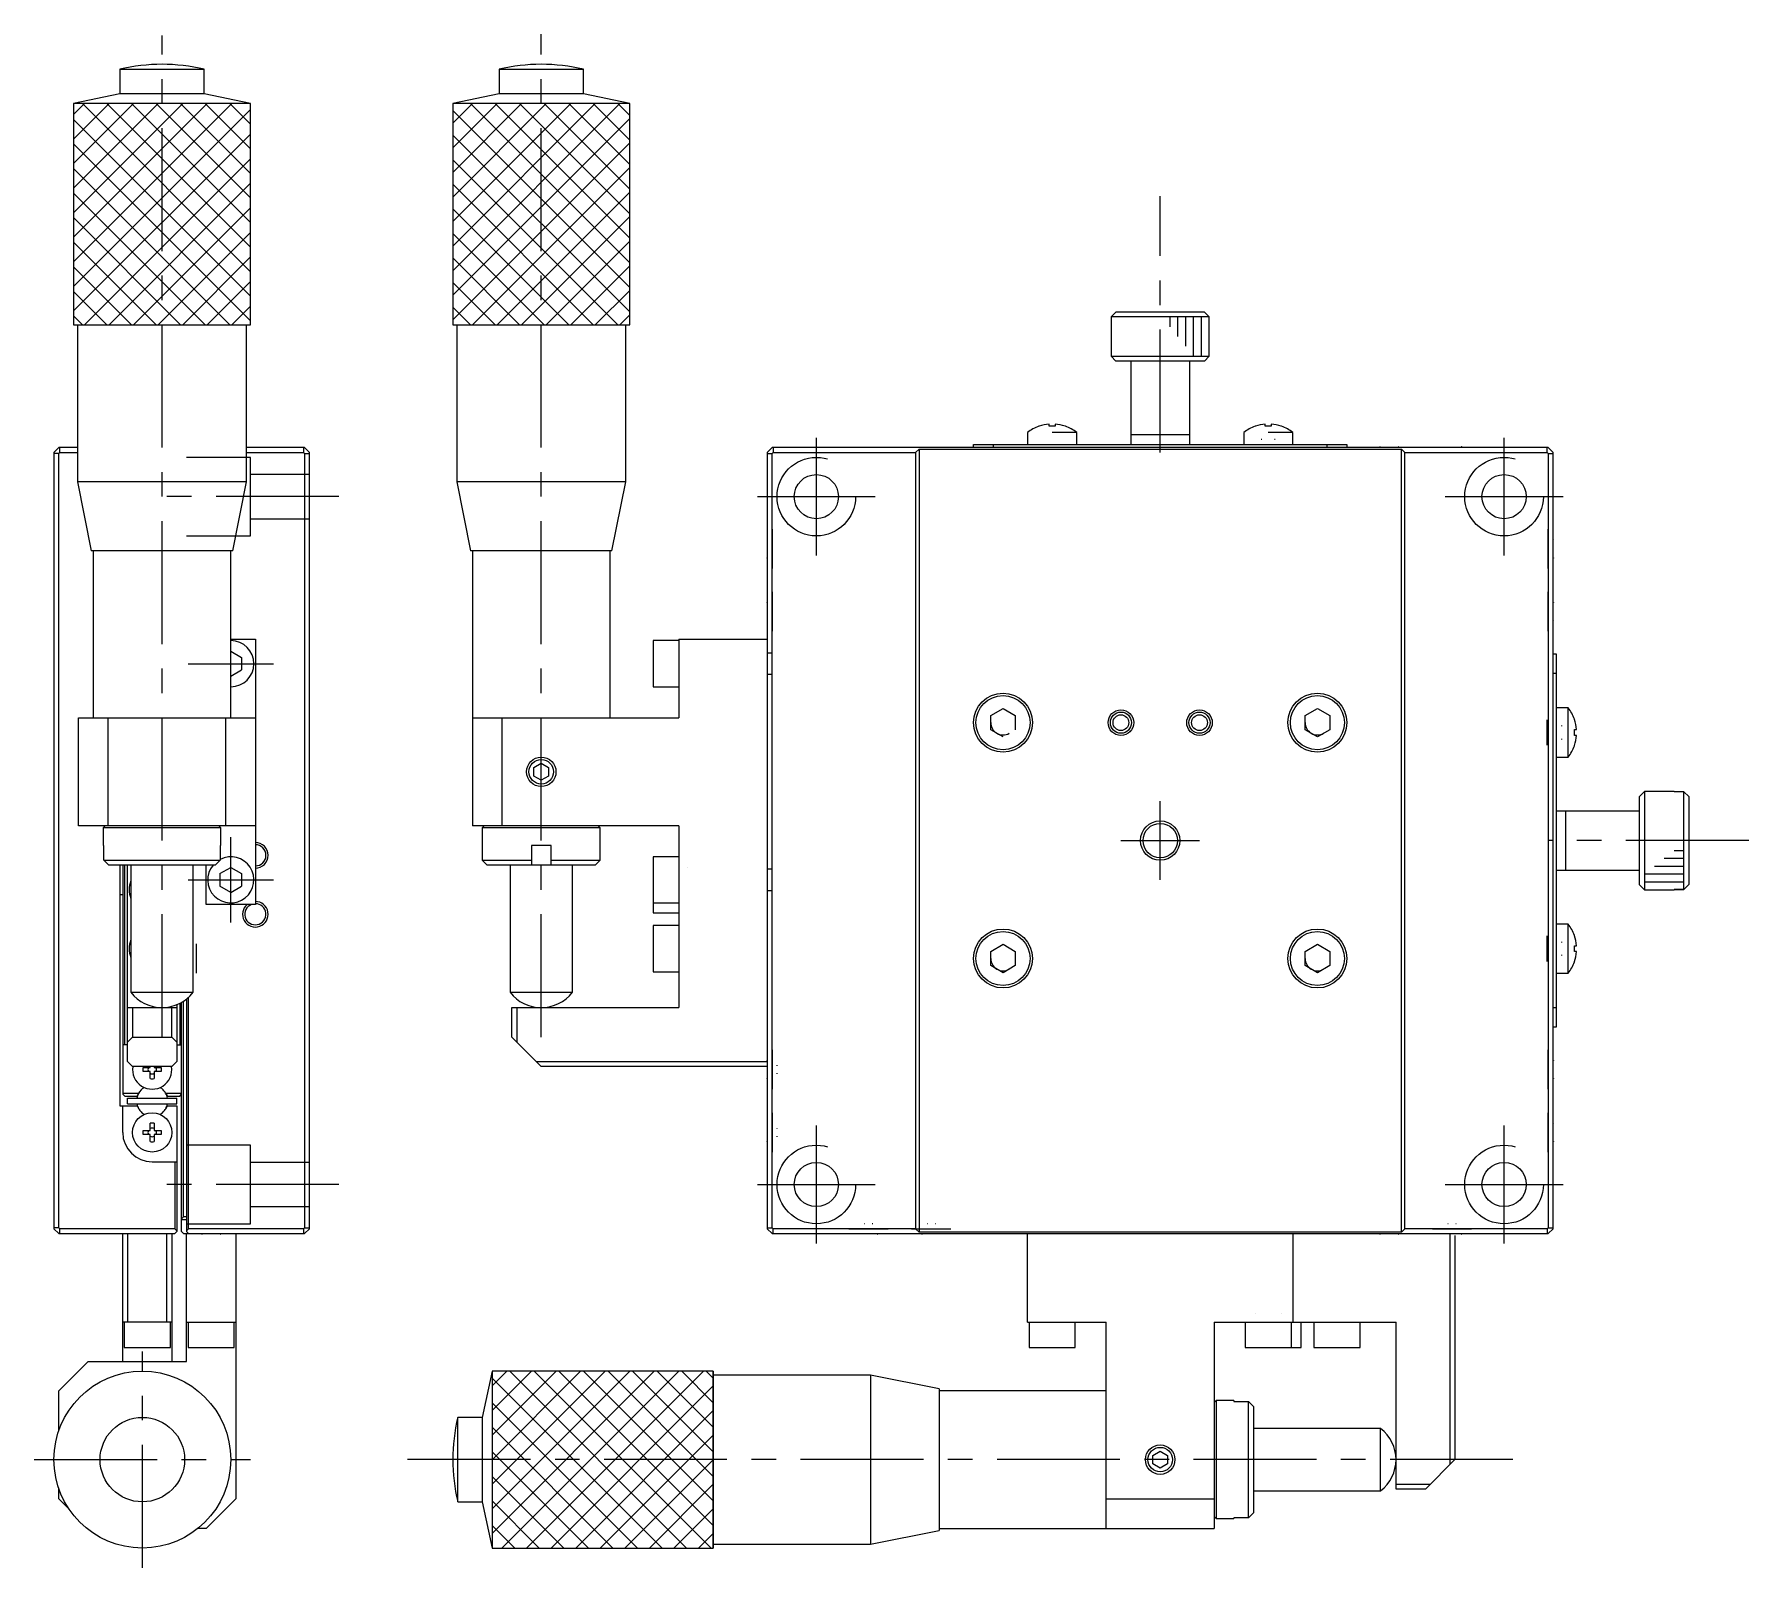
# Model space of a CAD drawing. Extents: x -18 to 390, y 9 to 263.
# Drawn here: x 215 to 389.5, y 72.5 to 228.5 of the extents above; entities that cross this region are included whole.
import ezdxf

# ---------------------------------------------------------------- set-up
doc = ezdxf.new("R2010")
doc.units = 0
doc.header["$LTSCALE"] = 10
doc.linetypes.add('CENTER', pattern=[2, 1.25, -0.25, 0.25, -0.25])
doc.linetypes.add('DASHED', pattern=[3.5, 2, -1.5])
doc.layers.get('0').update_dxf_attribs({"linetype": 'CONTINUOUS'})
doc.layers.add('CENTER', color=1, linetype='CENTER')

msp = doc.modelspace()

# ---------------------------------------------------------------- linework, layer by layer
at = {"color": 7, "linetype": 'CONTINUOUS'}
for p, q in [((223.7, 224.965), (232.3, 224.965)), ((223.7, 224.965), (223.7, 222.465)), ((232.3, 222.465), (232.3, 224.965)), ((262.3, 224.965), (262.3, 222.465)), ((262.3, 224.965), (270.9, 224.965)), ((270.9, 222.465), (270.9, 224.965)), ((223.7, 222.465), (219, 221.465)), ((232.3, 222.465), (223.7, 222.465)), ((237, 221.465), (232.3, 222.465)), ((262.3, 222.465), (257.6, 221.465)), ((270.9, 222.465), (262.3, 222.465)), ((275.6, 221.465), (270.9, 222.465)), ((237, 221.465), (219, 221.465)), ((219, 221.465), (219, 198.965)), ((219, 221.465), (219, 198.965)), ((237, 221.465), (219, 221.465)), ((237, 198.965), (237, 221.465)), ((237, 198.965), (237, 221.465)), ((275.6, 221.465), (257.6, 221.465)), ((257.6, 221.465), (257.6, 198.965)), ((257.6, 221.465), (257.6, 198.965)), ((275.6, 221.465), (257.6, 221.465)), ((275.6, 198.965), (275.6, 221.465)), ((275.6, 198.965), (275.6, 221.465)), ((219, 198.965), (237, 198.965)), ((219, 198.965), (237, 198.965)), ((219.4, 198.965), (219.4, 182.965)), ((236.6, 182.965), (236.6, 198.965)), ((257.6, 198.965), (275.6, 198.965)), ((257.6, 198.965), (275.6, 198.965)), ((258, 198.965), (258, 182.965)), ((275.2, 182.965), (275.2, 198.965)), ((324.625063, 199.765), (325.127864, 200.265)), ((334.574937, 199.765), (324.625063, 199.765)), ((324.625063, 199.765), (324.625063, 198.765)), ((325.127864, 200.265), (334.072136, 200.265)), ((334.072136, 200.265), (334.574937, 199.765)), ((334.574937, 198.765), (334.574937, 199.765)), ((324.6, 198.765), (324.6, 195.765)), ((324.625063, 198.765), (324.6, 198.765)), ((334.6, 198.765), (334.574937, 198.765)), ((334.6, 195.765), (334.6, 198.765)), ((324.6, 195.765), (325.1, 195.265)), ((324.6, 195.765), (334.6, 195.765)), ((334.1, 195.265), (334.6, 195.765)), ((334.1, 195.265), (325.1, 195.265)), ((326.6, 195.265), (326.6, 186.765)), ((332.6, 186.765), (332.6, 195.265)), ((317.283755, 188.630302), (317.25, 188.630302)), ((318.3, 188.630302), (318.3, 188.842436)), ((318.9, 188.630302), (318.3, 188.630302)), ((318.9, 188.842436), (318.9, 188.630302)), ((319.95, 188.630302), (319.916245, 188.630302)), ((339.283755, 188.630302), (339.25, 188.630302)), ((340.3, 188.630302), (340.3, 188.842436)), ((340.9, 188.630302), (340.3, 188.630302)), ((340.9, 188.842436), (340.9, 188.630302)), ((341.95, 188.630302), (341.916245, 188.630302)), ((310.6, 186.465), (310.6, 186.765)), ((310.6, 186.765), (348.6, 186.765)), ((316.1, 187.987499), (316.1, 186.765)), ((321.1, 187.987499), (318.6, 187.987499)), ((321.1, 186.765), (321.1, 187.987499)), ((332.6, 187.765), (326.6, 187.765)), ((338.1, 187.987499), (338.1, 186.765)), ((343.1, 187.987499), (340.6, 187.987499)), ((343.1, 186.765), (343.1, 187.987499)), ((348.6, 186.765), (348.6, 186.465)), ((217.5, 186.465), (217, 185.965)), ((217, 185.965), (217, 106.965)), ((217.5, 185.865), (217, 185.865)), ((219.4, 186.465), (217.5, 186.465)), ((217.5, 185.865), (217.6, 185.965)), ((217.5, 107.065), (217.5, 185.865)), ((217.6, 185.965), (217.6, 186.465)), ((217.6, 185.965), (219.4, 185.965)), ((242.5, 186.465), (236.6, 186.465)), ((236.6, 185.965), (242.4, 185.965)), ((242.4, 186.465), (242.4, 185.965)), ((242.4, 185.965), (242.5, 185.865)), ((242.5, 186.465), (243, 185.965)), ((242.5, 185.865), (243, 185.865)), ((242.5, 185.865), (242.5, 107.065)), ((243, 106.965), (243, 185.965)), ((290.1, 186.465), (289.6, 185.965)), ((289.6, 185.965), (289.6, 106.965)), ((289.6, 185.865), (290.1, 185.865)), ((369.1, 186.465), (290.1, 186.465)), ((290.1, 185.865), (290.2, 185.965)), ((290.1, 107.065), (290.1, 185.865)), ((290.2, 186.465), (290.2, 185.965)), ((290.2, 185.965), (304.7, 185.965)), ((304.7, 185.965), (305.05, 186.315)), ((304.7, 185.965), (304.7, 106.965)), ((305.05, 186.315), (354.15, 186.315)), ((305.05, 186.315), (305.05, 106.615)), ((351.971291, 186.520732), (351.95, 186.520732)), ((353.85, 186.520732), (353.828709, 186.520732)), ((354.15, 186.315), (354.5, 185.965)), ((354.15, 106.615), (354.15, 186.315)), ((354.5, 185.965), (369, 185.965)), ((354.5, 106.965), (354.5, 185.965)), ((358.371291, 186.520732), (358.35, 186.520732)), ((360.25, 186.520732), (360.228709, 186.520732)), ((369, 185.965), (369, 186.465)), ((369, 185.965), (369.1, 185.865)), ((369.6, 185.965), (369.1, 186.465)), ((369.1, 185.865), (369.6, 185.865)), ((369.1, 185.865), (369.1, 107.065)), ((369.6, 106.965), (369.6, 185.965)), ((236.6, 182.965), (219.4, 182.965)), ((219.4, 182.965), (220.8, 175.965)), ((235.2, 175.965), (236.6, 182.965)), ((258, 182.965), (259.4, 175.965)), ((275.2, 182.965), (258, 182.965)), ((273.8, 175.965), (275.2, 182.965)), ((289.544268, 177.115), (289.544268, 177.093709)), ((369.655732, 177.093709), (369.655732, 177.115)), ((235.2, 175.965), (220.8, 175.965)), ((221, 175.965), (221, 158.965)), ((235, 158.965), (235, 175.965)), ((273.8, 175.965), (259.4, 175.965)), ((259.6, 175.965), (259.6, 147.965)), ((273.6, 158.965), (273.6, 175.965)), ((289.544268, 175.236291), (289.544268, 175.215)), ((369.655732, 175.215), (369.655732, 175.236291)), ((289.544268, 170.715), (289.544268, 170.693709)), ((369.655732, 170.693709), (369.655732, 170.715)), ((289.544268, 168.836291), (289.544268, 168.815)), ((369.655732, 168.815), (369.655732, 168.836291)), ((235, 166.965), (237.5, 166.965)), ((237.5, 166.965), (237.5, 139.965)), ((280.6, 166.815), (278, 166.815)), ((278, 166.815), (278, 162.115)), ((280.6, 166.965), (280.6, 158.965)), ((280.6, 166.965), (289.6, 166.965)), ((235, 165.735171), (236.1, 165.100085)), ((236.1, 165.100085), (236.1, 163.829915)), ((369.6, 165.465), (369.9, 165.465)), ((369.9, 165.465), (369.9, 127.465)), ((235, 163.194829), (236.1, 163.829915)), ((278, 162.115), (280.6, 162.115)), ((219.5, 147.965), (219.5, 158.965)), ((219.5, 158.965), (237.5, 158.965)), ((222.5, 158.965), (222.5, 147.965)), ((234.5, 147.965), (234.5, 158.965)), ((259.6, 158.965), (280.6, 158.965)), ((262.6, 158.965), (262.6, 147.965)), ((312.35, 159.186688), (313.6, 159.908376)), ((312.35, 157.743312), (312.35, 159.186688)), ((313.6, 159.908376), (314.85, 159.186688)), ((314.85, 159.186688), (314.85, 157.743312)), ((344.35, 159.186688), (345.6, 159.908376)), ((344.35, 157.743312), (344.35, 159.186688)), ((345.6, 159.908376), (346.85, 159.186688)), ((346.85, 159.186688), (346.85, 157.743312)), ((371.122499, 159.965), (369.9, 159.965)), ((371.122499, 154.965), (371.122499, 159.965)), ((371.765302, 158.781245), (371.765302, 158.815)), ((313.6, 157.021624), (312.35, 157.743312)), ((345.6, 157.021624), (344.35, 157.743312)), ((346.85, 157.743312), (345.6, 157.021624)), ((369, 156.164995), (369, 158.765005)), ((371.765302, 157.765), (371.977436, 157.765)), ((371.765302, 157.165), (371.765302, 157.765)), ((371.977436, 157.165), (371.765302, 157.165)), ((371.765302, 156.115), (371.765302, 156.148755)), ((265.85, 153.898013), (266.6, 154.331025)), ((265.85, 153.031987), (265.85, 153.898013)), ((266.6, 154.331025), (267.35, 153.898013)), ((267.35, 153.898013), (267.35, 153.031987)), ((369.9, 154.965), (371.122499, 154.965)), ((266.6, 152.598975), (265.85, 153.031987)), ((267.35, 153.031987), (266.6, 152.598975)), ((378.9, 151.465), (378.4, 150.965)), ((378.4, 141.965), (378.4, 150.965)), ((381.9, 151.465), (378.9, 151.465)), ((378.9, 151.465), (378.9, 141.465)), ((381.9, 151.439899), (381.9, 151.465)), ((382.9, 151.439899), (381.9, 151.439899)), ((382.9, 141.490025), (382.9, 151.439899)), ((382.9, 151.439899), (383.4, 150.937098)), ((383.4, 150.937098), (383.4, 141.992826)), ((378.4, 149.465), (369.9, 149.465)), ((370.9, 143.465), (370.9, 149.465)), ((237.5, 147.965), (219.5, 147.965)), ((222.2, 147.965), (222, 147.765)), ((234, 147.765), (222, 147.765)), ((222, 147.765), (222, 145.965)), ((234, 147.765), (233.8, 147.965)), ((234, 145.965), (234, 147.765)), ((280.6, 147.965), (259.6, 147.965)), ((260.8, 147.965), (260.6, 147.765)), ((260.6, 147.765), (260.6, 144.465)), ((272.6, 147.765), (260.6, 147.765)), ((272.6, 147.765), (272.4, 147.965)), ((272.6, 144.465), (272.6, 147.765)), ((280.6, 147.965), (280.6, 129.465)), ((222.08392, 145.965), (222, 145.965)), ((222.08392, 144.465), (222.08392, 145.965)), ((234, 145.965), (233.91608, 145.965)), ((233.91608, 145.965), (233.91608, 144.465)), ((267.6, 145.965), (265.6, 145.965)), ((265.6, 145.965), (265.6, 143.965)), ((267.6, 143.965), (267.6, 145.965)), ((222.08392, 144.465), (233.91608, 144.465)), ((222.591673, 143.965), (222.08392, 144.465)), ((233.408327, 143.965), (222.591673, 143.965)), ((223.7, 143.965), (223.7, 119.465)), ((224, 143.965), (224, 120.665)), ((224.2, 125.665), (224.2, 143.965)), ((224.5, 123.965), (224.5, 143.965)), ((224.825, 143.965), (224.825, 131.03218)), ((231.175, 131.03218), (231.175, 143.965)), ((232.5, 139.965), (232.5, 143.965)), ((233.91608, 144.465), (233.408327, 143.965)), ((233.9, 143.100085), (235, 143.735171)), ((233.9, 143.100085), (233.9, 141.829915)), ((235, 143.735171), (236.1, 143.100085)), ((236.1, 143.100085), (236.1, 141.829915)), ((260.6, 144.465), (265.6, 144.465)), ((260.6, 144.465), (261.1, 143.965)), ((265.656045, 143.965), (261.1, 143.965)), ((263.425, 143.965), (263.425, 131.03218)), ((267.6, 144.465), (272.6, 144.465)), ((272.1, 143.965), (267.6, 143.965)), ((269.775, 131.03218), (269.775, 143.965)), ((272.1, 143.965), (272.6, 144.465)), ((280.6, 144.815), (278, 144.815)), ((278, 144.815), (278, 139.115)), ((281.5, 143.765005), (281.5, 143.763223)), ((369.9, 143.465), (378.4, 143.465)), ((235, 141.194829), (233.9, 141.829915)), ((235, 141.194829), (236.1, 141.829915)), ((378.4, 141.965), (378.9, 141.465)), ((378.9, 141.465), (381.9, 141.465)), ((381.9, 141.490025), (382.9, 141.490025)), ((381.9, 141.465), (381.9, 141.490025)), ((383.4, 141.992826), (382.9, 141.490025)), ((223.7, 140.965), (224, 140.965)), ((237.5, 139.965), (232.5, 139.965)), ((278, 140.115), (280.6, 140.115)), ((278, 139.115), (280.6, 139.115)), ((371.122499, 137.965), (369.9, 137.965)), ((371.122499, 132.965), (371.122499, 137.965)), ((280.6, 137.815), (278, 137.815)), ((278, 137.815), (278, 133.115)), ((369, 134.164995), (369, 136.765005)), ((371.765302, 136.781245), (371.765302, 136.815)), ((231.5, 132.964995), (231.5, 135.965005)), ((312.35, 135.186688), (313.6, 135.908376)), ((312.35, 133.743312), (312.35, 135.186688)), ((313.6, 135.908376), (314.85, 135.186688)), ((314.85, 135.186688), (314.85, 133.743312)), ((344.35, 135.186688), (345.6, 135.908376)), ((344.35, 133.743312), (344.35, 135.186688)), ((345.6, 135.908376), (346.85, 135.186688)), ((346.85, 135.186688), (346.85, 133.743312)), ((371.765302, 135.765), (371.977436, 135.765)), ((371.765302, 135.165), (371.765302, 135.765)), ((371.977436, 135.165), (371.765302, 135.165)), ((278, 133.115), (280.6, 133.115)), ((313.6, 133.021624), (312.35, 133.743312)), ((314.85, 133.743312), (313.6, 133.021624)), ((345.6, 133.021624), (344.35, 133.743312)), ((346.85, 133.743312), (345.6, 133.021624)), ((369.9, 132.965), (371.122499, 132.965)), ((371.765302, 134.115), (371.765302, 134.148755)), ((224.825, 131.03218), (231.175, 131.03218)), ((263.425, 131.03218), (269.775, 131.03218)), ((224.5, 129.465), (229.5, 129.465)), ((225, 129.465), (225, 126.465)), ((229, 126.465), (229, 129.465)), ((229.5, 129.757057), (229.5, 123.965)), ((229.8, 129.893042), (229.8, 125.665)), ((230, 106.665), (230, 130.001055)), ((230.2, 108.165), (230.2, 130.124498)), ((230.5, 130.342657), (230.5, 106.665)), ((230.7, 106.965), (230.7, 130.513885)), ((263.6, 126.465), (263.6, 129.465)), ((263.6, 129.465), (280.6, 129.465)), ((264.1, 129.465), (264.1, 125.965)), ((369.9, 127.465), (369.6, 127.465)), ((224.5, 125.665), (224, 125.665)), ((225, 126.465), (224.5, 125.965)), ((225, 126.465), (229, 126.465)), ((229.5, 125.965), (229, 126.465)), ((229.5, 125.665), (230, 125.665)), ((266.6, 123.465), (263.6, 126.465)), ((224.5, 123.965), (225, 123.465)), ((229, 123.465), (229.5, 123.965)), ((266.1, 123.965), (289.6, 123.965)), ((369.655732, 124.093709), (369.655732, 124.115)), ((229, 123.465), (225, 123.465)), ((226.071291, 123.365), (226.8, 123.365)), ((226.8, 122.965), (226.071291, 122.965)), ((226.8, 123.365), (226.8, 123.465)), ((226.8, 122.236291), (226.8, 122.965)), ((227.2, 123.465), (227.2, 123.365)), ((227.2, 123.365), (227.928709, 123.365)), ((227.2, 122.965), (227.2, 122.236291)), ((227.928709, 122.965), (227.2, 122.965)), ((289.6, 123.465), (266.6, 123.465)), ((289.544268, 122.236291), (289.544268, 122.215)), ((369.655732, 122.215), (369.655732, 122.236291)), ((224, 120.765), (225.628812, 120.765)), ((224, 120.665), (224.2, 120.465)), ((224.2, 120.465), (225.455588, 120.465)), ((225.455588, 120.465), (225.625185, 120.75875)), ((228.371188, 120.765), (230, 120.765)), ((228.374815, 120.75875), (228.544412, 120.465)), ((228.544412, 120.465), (229.8, 120.465)), ((229.8, 120.465), (230, 120.665)), ((223.7, 119.465), (225.455588, 119.465)), ((224, 116.765), (224, 119.465)), ((224.5, 120.265002), (229.5, 120.265002)), ((224.5, 119.665), (224.5, 120.265)), ((224.5, 119.665), (229.5, 119.665)), ((225.455588, 119.465), (225.625185, 119.17125)), ((228.374815, 119.17125), (228.544412, 119.465)), ((228.544412, 119.465), (229.5, 119.465)), ((229.5, 119.665), (229.5, 120.265)), ((229.5, 119.465), (229.5, 106.665)), ((226.071291, 116.965), (226.8, 116.965)), ((226.8, 116.965), (226.8, 117.693709)), ((227.2, 117.693709), (227.2, 116.965)), ((227.2, 116.965), (227.928709, 116.965)), ((289.544268, 117.715), (289.544268, 117.693709)), ((369.655732, 117.693709), (369.655732, 117.715)), ((226.8, 116.565), (226.071291, 116.565)), ((226.8, 115.836291), (226.8, 116.565)), ((227.2, 116.565), (227.2, 115.836291)), ((227.928709, 116.565), (227.2, 116.565)), ((289.544268, 115.836291), (289.544268, 115.815)), ((369.655732, 115.815), (369.655732, 115.836291)), ((227, 113.765), (229.5, 113.765)), ((229.3, 113.765), (229.3, 106.965)), ((217.5, 107.065), (217, 107.065)), ((217.5, 106.465), (217, 106.965)), ((217.6, 106.965), (217.5, 107.065)), ((217.5, 106.465), (229.3, 106.465)), ((229.3, 106.965), (217.6, 106.965)), ((217.6, 106.465), (217.6, 106.965)), ((224, 93.465), (224, 106.465)), ((224.5, 106.465), (224.5, 97.465)), ((228.5, 97.465), (228.5, 106.465)), ((229, 106.465), (229, 93.465)), ((229.5, 106.765), (229.3, 106.965)), ((229.3, 106.465), (229.5, 106.665)), ((230.2, 108.165), (230, 107.965)), ((230.5, 107.865), (230, 107.865)), ((230, 106.665), (230.2, 106.465)), ((230.5, 108.165), (230.2, 108.165)), ((230.2, 106.465), (242.5, 106.465)), ((230.7, 106.965), (230.5, 106.765)), ((230.5, 106.665), (230.7, 106.465)), ((230.5, 93.465), (230.5, 106.465)), ((242.4, 106.965), (230.7, 106.965)), ((235.5, 106.465), (235.5, 79.465)), ((242.5, 107.065), (242.4, 106.965)), ((242.4, 106.965), (242.4, 106.465)), ((242.5, 107.065), (243, 107.065)), ((242.5, 106.465), (243, 106.965)), ((289.6, 107.065), (290.1, 107.065)), ((289.6, 106.965), (290.1, 106.465)), ((290.2, 106.965), (290.1, 107.065)), ((290.1, 106.465), (369.1, 106.465)), ((304.7, 106.965), (290.2, 106.965)), ((290.2, 106.465), (290.2, 106.965)), ((305.05, 106.615), (304.7, 106.965)), ((354.15, 106.615), (305.05, 106.615)), ((316.1, 97.465), (316.1, 106.465)), ((343.1, 106.465), (343.1, 97.465)), ((354.5, 106.965), (354.15, 106.615)), ((369, 106.965), (354.5, 106.965)), ((359.1, 82.965), (359.1, 106.465)), ((369.1, 107.065), (369, 106.965)), ((369, 106.965), (369, 106.465)), ((369.1, 107.065), (369.6, 107.065)), ((369.1, 106.465), (369.6, 106.965)), ((232.05, 106.409268), (232.071291, 106.409268)), ((233.928709, 106.409268), (233.95, 106.409268)), ((298.95, 106.409268), (298.971291, 106.409268)), ((300.828709, 106.409268), (300.85, 106.409268)), ((305.35, 106.409268), (305.371291, 106.409268)), ((307.228709, 106.409268), (307.25, 106.409268)), ((351.95, 106.409268), (351.971291, 106.409268)), ((353.828709, 106.409268), (353.85, 106.409268)), ((358.35, 106.409268), (358.371291, 106.409268)), ((359.6, 106.285377), (359.6, 83.465)), ((360.228709, 106.409268), (360.25, 106.409268)), ((339.299995, 98.365), (339.301777, 98.365)), ((229, 97.465), (224, 97.465)), ((224.15, 97.465), (224.15, 94.865)), ((228.85, 94.865), (228.85, 97.465)), ((230.5, 97.465), (235.5, 97.465)), ((230.65, 97.465), (230.65, 94.865)), ((235.35, 94.865), (235.35, 97.465)), ((316.1, 97.465), (324.1, 97.465)), ((316.25, 97.465), (316.25, 94.865)), ((320.95, 94.865), (320.95, 97.465)), ((324.1, 76.465), (324.1, 97.465)), ((335.1, 97.465), (353.6, 97.465)), ((335.1, 97.465), (335.1, 76.465)), ((338.25, 97.465), (338.25, 94.865)), ((342.95, 94.865), (342.95, 97.465)), ((343.95, 94.865), (343.95, 97.465)), ((345.25, 97.465), (345.25, 94.865)), ((349.95, 94.865), (349.95, 97.465)), ((353.6, 80.465), (353.6, 97.465)), ((224.15, 94.865), (228.85, 94.865)), ((230.65, 94.865), (235.35, 94.865)), ((316.25, 94.865), (320.95, 94.865)), ((338.25, 94.865), (343.95, 94.865)), ((345.25, 94.865), (349.95, 94.865)), ((220.5, 93.465), (217.5, 90.465)), ((220.5, 93.465), (230.5, 93.465)), ((261.6, 92.465), (260.6, 87.765)), ((261.6, 92.465), (261.6, 74.465)), ((284.1, 92.465), (261.6, 92.465)), ((284.1, 92.465), (261.6, 92.465)), ((261.6, 92.465), (261.6, 74.465)), ((284.1, 92.465), (284.1, 74.465)), ((284.1, 74.465), (284.1, 92.465)), ((300.1, 92.065), (284.1, 92.065)), ((307.1, 90.665), (300.1, 92.065)), ((300.1, 92.065), (300.1, 74.865)), ((217.5, 86.42304), (217.5, 90.465)), ((307.1, 90.665), (307.1, 76.265)), ((324.1, 90.465), (307.1, 90.465)), ((335.3, 89.465), (335.1, 89.265)), ((335.3, 89.465), (335.3, 77.465)), ((337.1, 89.465), (335.3, 89.465)), ((337.1, 89.465), (337.1, 89.38108)), ((337.1, 89.38108), (338.6, 89.38108)), ((338.6, 77.54892), (338.6, 89.38108)), ((338.6, 89.38108), (339.1, 88.873327)), ((260.6, 87.765), (258.1, 87.765)), ((258.1, 79.165), (258.1, 87.765)), ((260.6, 87.765), (260.6, 79.165)), ((339.1, 88.873327), (339.1, 78.056673)), ((352.03282, 86.64), (339.1, 86.64)), ((352.03282, 80.29), (352.03282, 86.64)), ((328.85, 83.898013), (329.6, 84.331025)), ((328.85, 83.031987), (328.85, 83.898013)), ((329.6, 84.331025), (330.35, 83.898013)), ((330.35, 83.898013), (330.35, 83.031987)), ((329.6, 82.598975), (328.85, 83.031987)), ((330.35, 83.031987), (329.6, 82.598975)), ((359.6, 83.465), (356.6, 80.465)), ((217.5, 79.465), (217.5, 80.50696)), ((339.1, 80.29), (352.03282, 80.29)), ((353.6, 80.965), (357.1, 80.965)), ((356.6, 80.465), (353.6, 80.465)), ((217.5, 79.465), (218.551042, 78.413958)), ((232.5, 76.465), (235.5, 79.465)), ((258.1, 79.165), (260.6, 79.165)), ((260.6, 79.165), (261.6, 74.465)), ((324.1, 79.465), (335.1, 79.465)), ((335.1, 77.665), (335.3, 77.465)), ((335.3, 77.465), (337.1, 77.465)), ((338.6, 77.54892), (337.1, 77.54892)), ((337.1, 77.54892), (337.1, 77.465)), ((339.1, 78.056673), (338.6, 77.54892)), ((232.5, 76.465), (231.656854, 76.465)), ((300.1, 74.865), (307.1, 76.265)), ((307.1, 76.465), (335.1, 76.465)), ((261.6, 74.465), (284.1, 74.465)), ((261.6, 74.465), (284.1, 74.465)), ((284.1, 74.865), (300.1, 74.865))]:
    msp.add_line(p, q, dxfattribs=at)
at = {"color": 3, "linetype": 'CONTINUOUS'}
for p, q in [((219, 220.36), (220.105, 221.465)), ((219, 217.86), (222.605, 221.465)), ((219, 215.36), (225.105, 221.465)), ((219, 212.86), (227.605, 221.465)), ((219, 210.36), (230.105, 221.465)), ((219, 207.86), (232.605, 221.465)), ((219, 205.36), (235.105, 221.465)), ((219, 202.86), (237, 220.86)), ((219.895, 221.465), (237, 204.36)), ((222.395, 221.465), (237, 206.86)), ((224.895, 221.465), (237, 209.36)), ((227.395, 221.465), (237, 211.86)), ((229.895, 221.465), (237, 214.36)), ((232.395, 221.465), (237, 216.86)), ((234.895, 221.465), (237, 219.36)), ((257.6, 219.46), (259.605, 221.465)), ((257.6, 216.96), (262.105, 221.465)), ((257.6, 214.46), (264.605, 221.465)), ((257.6, 211.96), (267.105, 221.465)), ((257.6, 209.46), (269.605, 221.465)), ((257.6, 206.96), (272.105, 221.465)), ((257.6, 204.46), (274.605, 221.465)), ((257.6, 220.76), (275.6, 202.76)), ((257.6, 201.96), (275.6, 219.96)), ((259.395, 221.465), (275.6, 205.26)), ((261.895, 221.465), (275.6, 207.76)), ((264.395, 221.465), (275.6, 210.26)), ((266.895, 221.465), (275.6, 212.76)), ((269.395, 221.465), (275.6, 215.26)), ((271.895, 221.465), (275.6, 217.76)), ((274.395, 221.465), (275.6, 220.26)), ((219, 219.86), (237, 201.86)), ((219, 200.36), (237, 218.36)), ((257.6, 218.26), (275.6, 200.26)), ((219, 217.36), (237, 199.36)), ((257.6, 199.46), (275.6, 217.46)), ((219, 214.86), (234.895, 198.965)), ((220.105, 198.965), (237, 215.86)), ((257.6, 215.76), (274.395, 198.965)), ((259.605, 198.965), (275.6, 214.96)), ((222.605, 198.965), (237, 213.36)), ((257.6, 213.26), (271.895, 198.965)), ((219, 212.36), (232.395, 198.965)), ((262.105, 198.965), (275.6, 212.46)), ((219, 209.86), (229.895, 198.965)), ((225.105, 198.965), (237, 210.86)), ((257.6, 210.76), (269.395, 198.965)), ((264.605, 198.965), (275.6, 209.96)), ((227.605, 198.965), (237, 208.36)), ((257.6, 208.26), (266.895, 198.965)), ((219, 207.36), (227.395, 198.965)), ((267.105, 198.965), (275.6, 207.46)), ((219, 204.86), (224.895, 198.965)), ((230.105, 198.965), (237, 205.86)), ((257.6, 205.76), (264.395, 198.965)), ((269.605, 198.965), (275.6, 204.96)), ((232.605, 198.965), (237, 203.36)), ((257.6, 203.26), (261.895, 198.965)), ((272.105, 198.965), (275.6, 202.46)), ((219, 202.36), (222.395, 198.965)), ((235.105, 198.965), (237, 200.86)), ((257.6, 200.76), (259.395, 198.965)), ((219, 199.86), (219.895, 198.965)), ((274.605, 198.965), (275.6, 199.96)), ((330.6, 198.765), (330.6, 199.765)), ((331.4, 197.765), (331.4, 199.765)), ((332.2, 196.765), (332.2, 199.765)), ((333, 195.765), (333, 199.765)), ((333.8, 195.765), (333.8, 199.765)), ((312.6, 186.765), (312.6, 186.465)), ((346.6, 186.465), (346.6, 186.765)), ((290.062461, 165.54), (289.6, 165.54)), ((289.6, 163.39), (290.062461, 163.39)), ((369.9, 163.465), (369.6, 163.465)), ((381.9, 145.465), (382.9, 145.465)), ((290.062436, 143.54), (289.6, 143.54)), ((379.9, 143.865), (382.9, 143.865)), ((380.9, 144.665), (382.9, 144.665)), ((289.6, 141.39), (290.06245, 141.39)), ((378.9, 143.065), (382.9, 143.065)), ((378.9, 142.265), (382.9, 142.265)), ((231.5, 133.215), (231.5, 134.465)), ((369.6, 129.465), (369.9, 129.465)), ((261.6, 90.96), (263.105, 92.465)), ((261.6, 88.46), (265.605, 92.465)), ((261.6, 85.96), (268.105, 92.465)), ((261.6, 83.46), (270.605, 92.465)), ((261.6, 80.96), (273.105, 92.465)), ((261.6, 78.46), (275.605, 92.465)), ((261.6, 75.96), (278.105, 92.465)), ((261.6, 91.76), (278.895, 74.465)), ((262.605, 74.465), (280.605, 92.465)), ((263.395, 92.465), (281.395, 74.465)), ((265.105, 74.465), (283.105, 92.465)), ((265.895, 92.465), (283.895, 74.465)), ((267.605, 74.465), (284.1, 90.96)), ((268.395, 92.465), (284.1, 76.76)), ((270.895, 92.465), (284.1, 79.26)), ((273.395, 92.465), (284.1, 81.76)), ((275.895, 92.465), (284.1, 84.26)), ((278.395, 92.465), (284.1, 86.76)), ((280.895, 92.465), (284.1, 89.26)), ((283.395, 92.465), (284.1, 91.76)), ((261.6, 89.26), (276.395, 74.465)), ((270.105, 74.465), (284.1, 88.46)), ((261.6, 86.76), (273.895, 74.465)), ((272.605, 74.465), (284.1, 85.96)), ((261.6, 84.26), (271.395, 74.465)), ((275.105, 74.465), (284.1, 83.46)), ((261.6, 81.76), (268.895, 74.465)), ((277.605, 74.465), (284.1, 80.96)), ((261.6, 79.26), (266.395, 74.465)), ((280.105, 74.465), (284.1, 78.46)), ((261.6, 76.76), (263.895, 74.465)), ((282.605, 74.465), (284.1, 75.96))]:
    msp.add_line(p, q, dxfattribs=at)
at = {"color": 3, "linetype": 'DASHED'}
for p, q in [((339.891516, 187.315), (339.958167, 187.315)), ((341.241833, 187.315), (341.308484, 187.315)), ((237, 185.465), (230.5, 185.465)), ((237, 177.465), (237, 185.465)), ((243, 183.715), (237, 183.715)), ((237, 179.215), (243, 179.215)), ((290.102001, 178.165), (290.102001, 174.165)), ((369.097999, 174.165), (369.097999, 178.165)), ((230.5, 177.465), (237, 177.465)), ((290.102001, 171.765), (290.102001, 167.765)), ((369.097999, 167.765), (369.097999, 171.765)), ((370.45, 158.173484), (370.45, 158.106833)), ((370.45, 156.823167), (370.45, 156.756516)), ((268.1, 153.465), (268.088135, 153.276706)), ((267.600001, 143.965), (265.6, 143.965)), ((382.9, 141.490101), (381.9, 141.490101)), ((370.45, 136.173484), (370.45, 136.106833)), ((370.45, 134.823167), (370.45, 134.756516)), ((263.425, 131.03218), (269.775, 131.03218)), ((289.544268, 124.115), (289.544268, 124.093709)), ((290.102001, 125.165), (290.102001, 121.165)), ((369.097999, 121.165), (369.097999, 125.165)), ((290.6, 123.551392), (290.6, 123.600085)), ((290.6, 122.729915), (290.6, 122.778608)), ((290.102001, 118.765), (290.102001, 114.765)), ((369.097999, 114.765), (369.097999, 118.765)), ((290.6, 117.151392), (290.6, 117.200085)), ((237, 115.465), (230.5, 115.465)), ((237, 107.465), (237, 115.465)), ((290.6, 116.329915), (290.6, 116.378608)), ((243, 113.715), (237, 113.715)), ((237, 109.215), (243, 109.215)), ((230.5, 107.465), (237, 107.465)), ((297.9, 106.967001), (301.9, 106.967001)), ((299.513608, 107.465), (299.464915, 107.465)), ((300.335085, 107.465), (300.286392, 107.465)), ((304.3, 106.967001), (308.3, 106.967001)), ((305.913608, 107.465), (305.864915, 107.465)), ((306.735085, 107.465), (306.686392, 107.465)), ((357.3, 106.967001), (361.3, 106.967001)), ((358.913608, 107.465), (358.864915, 107.465)), ((359.735085, 107.465), (359.686392, 107.465)), ((341.9, 98.365), (341.9, 98.37)), ((339.1, 86.64), (339.1, 82.795952)), ((352.03282, 80.29), (352.03282, 86.64)), ((339.1, 78.821456), (339.1, 78.715))]:
    msp.add_line(p, q, dxfattribs=at)
for centre in [(294.6, 181.465), (364.6, 181.465), (294.6, 111.465), (364.6, 111.465)]:
    msp.add_circle(centre, 4, dxfattribs=at)
at = {"color": 7, "linetype": 'CONTINUOUS'}
for centre, radius in [((294.6, 181.465), 2.25), ((364.6, 181.465), 2.25), ((313.6, 158.465), 3), ((313.6, 158.465), 2.75), ((345.6, 158.465), 3), ((345.6, 158.465), 2.75), ((325.6, 158.465), 1.075), ((325.6, 158.465), 0.8), ((333.6, 158.465), 1.075), ((333.6, 158.465), 0.8), ((266.6, 153.465), 1.25), ((329.6, 146.465), 2), ((329.6, 146.465), 1.75), ((313.6, 134.465), 3), ((313.6, 134.465), 2.75), ((345.6, 134.465), 3), ((345.6, 134.465), 2.75), ((227, 116.765), 2), ((294.6, 111.465), 2.25), ((364.6, 111.465), 2.25), ((226, 83.465), 9), ((226, 83.465), 4.3), ((329.6, 83.465), 1.25)]:
    msp.add_circle(centre, radius, dxfattribs=at)
at = {"color": 3, "linetype": 'CONTINUOUS'}
for centre, radius in [((325.6, 158.465), 1.3), ((333.6, 158.465), 1.3), ((266.6, 153.465), 1.5), ((266.6, 153.465), 1.25), ((329.6, 83.465), 1.5)]:
    msp.add_circle(centre, radius, dxfattribs=at)
at = {"color": 9, "linetype": 'CONTINUOUS'}
msp.add_circle((329.6, 83.465), 1.25, dxfattribs=at)
at = {"color": 7, "linetype": 'CONTINUOUS'}
for centre, radius, start, end in [((228, 206.725), 18.74, 76.734971, 103.265029), ((266.6, 206.725), 18.74, 76.734971, 103.265029), ((318.6, 184.865), 4, 109.724634, 128.682187), ((318.6, 184.865), 3.988734, 94.313394, 109.268203), ((318.6, 184.865), 3.988734, 70.731797, 85.686606), ((318.6, 184.865), 4, 51.317813, 70.275366), ((340.6, 184.865), 4, 109.724634, 128.682187), ((340.6, 184.865), 3.988734, 94.313394, 109.268203), ((340.6, 184.865), 3.988734, 70.731797, 85.686606), ((340.6, 184.865), 4, 51.317813, 70.275366), ((359.3, 183.465), 3.2, 69.635865, 72.729995), ((235, 164.465), 2.35, 270, 90), ((368, 157.465), 4, 19.724634, 38.682187), ((368, 157.465), 3.988734, 4.313394, 19.268203), ((368, 157.465), 3.988734, 340.731797, 355.686606), ((368, 157.465), 4, 321.317813, 340.275366), ((237.5, 144.965), 1.075, 270, 90), ((235, 142.465), 2.35, 140.334987, 117.467322), ((227, 141.465), 2.35, 157.7487, 202.2513), ((237.5, 138.965), 1.075, 111.528904, 90), ((368, 135.465), 4, 19.724634, 38.682187), ((227, 135.465), 2.35, 157.7487, 202.2513), ((368, 135.465), 3.988734, 4.313394, 19.268203), ((368, 135.465), 3.988734, 340.731797, 355.686606), ((368, 135.465), 4, 321.317813, 340.275366), ((228, 133.465156), 4, 217.462651, 322.537349), ((266.6, 133.465156), 4, 217.462651, 322.537349), ((227, 123.165), 2, 171.373073, 8.626927), ((227, 123.165), 0.95, 167.846803, 192.153197), ((227, 123.165), 0.435085, 152.633517, 207.366483), ((227, 123.165), 0.435085, 242.633517, 297.366483), ((227, 123.165), 0.95, 257.846803, 282.153197), ((227, 123.165), 0.435085, 332.633517, 27.366483), ((227, 123.165), 0.95, 347.846803, 12.153197), ((227, 119.965001), 1.5875, 135.000026, 169.10685), ((227.114905, 119.850095), 1.75, 121.881533, 135), ((227, 119.965001), 1.5875, 120.433263, 134.999751), ((227, 119.965001), 1.5875, 45.000249, 59.566737), ((226.885095, 119.850095), 1.75, 45, 58.118467), ((227, 119.965), 1.5875, 30.260814, 45), ((227, 119.965001), 1.5875, 10.893016, 30.260783), ((227, 119.965001), 1.5875, 190.893066, 210.000031), ((227, 119.965), 1.5875, 210, 225), ((227.114905, 120.079905), 1.75, 225, 238.118467), ((227, 119.965001), 1.5875, 225.000026, 239.566818), ((227, 119.965001), 1.5875, 300.433182, 315.000249), ((226.885095, 120.079905), 1.75, 301.881533, 315), ((227, 119.965), 1.5875, 315, 330), ((227, 119.965001), 1.5875, 329.999969, 349.10691), ((227, 116.765), 0.95, 167.846803, 192.153197), ((227, 116.765), 0.435085, 152.633517, 207.366483), ((227, 116.765), 0.95, 77.846803, 102.153197), ((227, 116.765), 0.435085, 62.633517, 117.366483), ((227, 116.765), 0.435085, 332.633517, 27.366483), ((227, 116.765), 0.95, 347.846803, 12.153197), ((227, 116.765), 3, 180, 270), ((227, 116.765), 0.435085, 242.633517, 297.366483), ((227, 116.765), 0.95, 257.846803, 282.153197), ((276.34, 83.465), 18.74, 166.734971, 193.265029), ((349.599844, 83.465), 4, 307.462651, 52.537349)]:
    msp.add_arc(centre, radius, start, end, dxfattribs=at)
at = {"color": 9, "linetype": 'CONTINUOUS'}
for centre, radius, start, end in [((313.6, 158.465), 1.25, 180, 300), ((345.6, 158.465), 1.25, 180, 300), ((237.5, 144.965), 1.3, 270, 90), ((237.5, 138.965), 1.3, 129.715137, 90), ((313.6, 134.465), 1.25, 180, 300), ((345.6, 134.465), 1.25, 180, 300)]:
    msp.add_arc(centre, radius, start, end, dxfattribs=at)
at = {"layer": 'CENTER', "color": 1, "linetype": 'CENTER'}
for p, q in [((228, 126.465), (228, 228.41)), ((266.6, 126.465), (266.6, 228.52)), ((329.6, 185.965), (329.6, 212.06)), ((294.6, 175.465), (294.6, 187.465)), ((364.6, 175.465), (364.6, 187.465)), ((246, 181.465), (228.5, 181.465)), ((288.6, 181.465), (300.6, 181.465)), ((358.6, 181.465), (370.6, 181.465)), ((235, 160.115), (235, 168.815)), ((230.65, 164.465), (239.35, 164.465)), ((329.6, 142.465), (329.6, 150.465)), ((235, 138.115), (235, 146.815)), ((325.6, 146.465), (333.6, 146.465)), ((389.5, 146.465), (369.1, 146.465)), ((230.65, 142.465), (239.35, 142.465)), ((294.6, 105.465), (294.6, 117.465)), ((364.6, 105.465), (364.6, 117.465)), ((246, 111.465), (228.5, 111.465)), ((288.6, 111.465), (300.6, 111.465)), ((358.6, 111.465), (370.6, 111.465)), ((226, 72.465), (226, 94.465)), ((215, 83.465), (237, 83.465)), ((365.5, 83.465), (251.5, 83.465))]:
    msp.add_line(p, q, dxfattribs=at)

doc.saveas('drawing.dxf')
